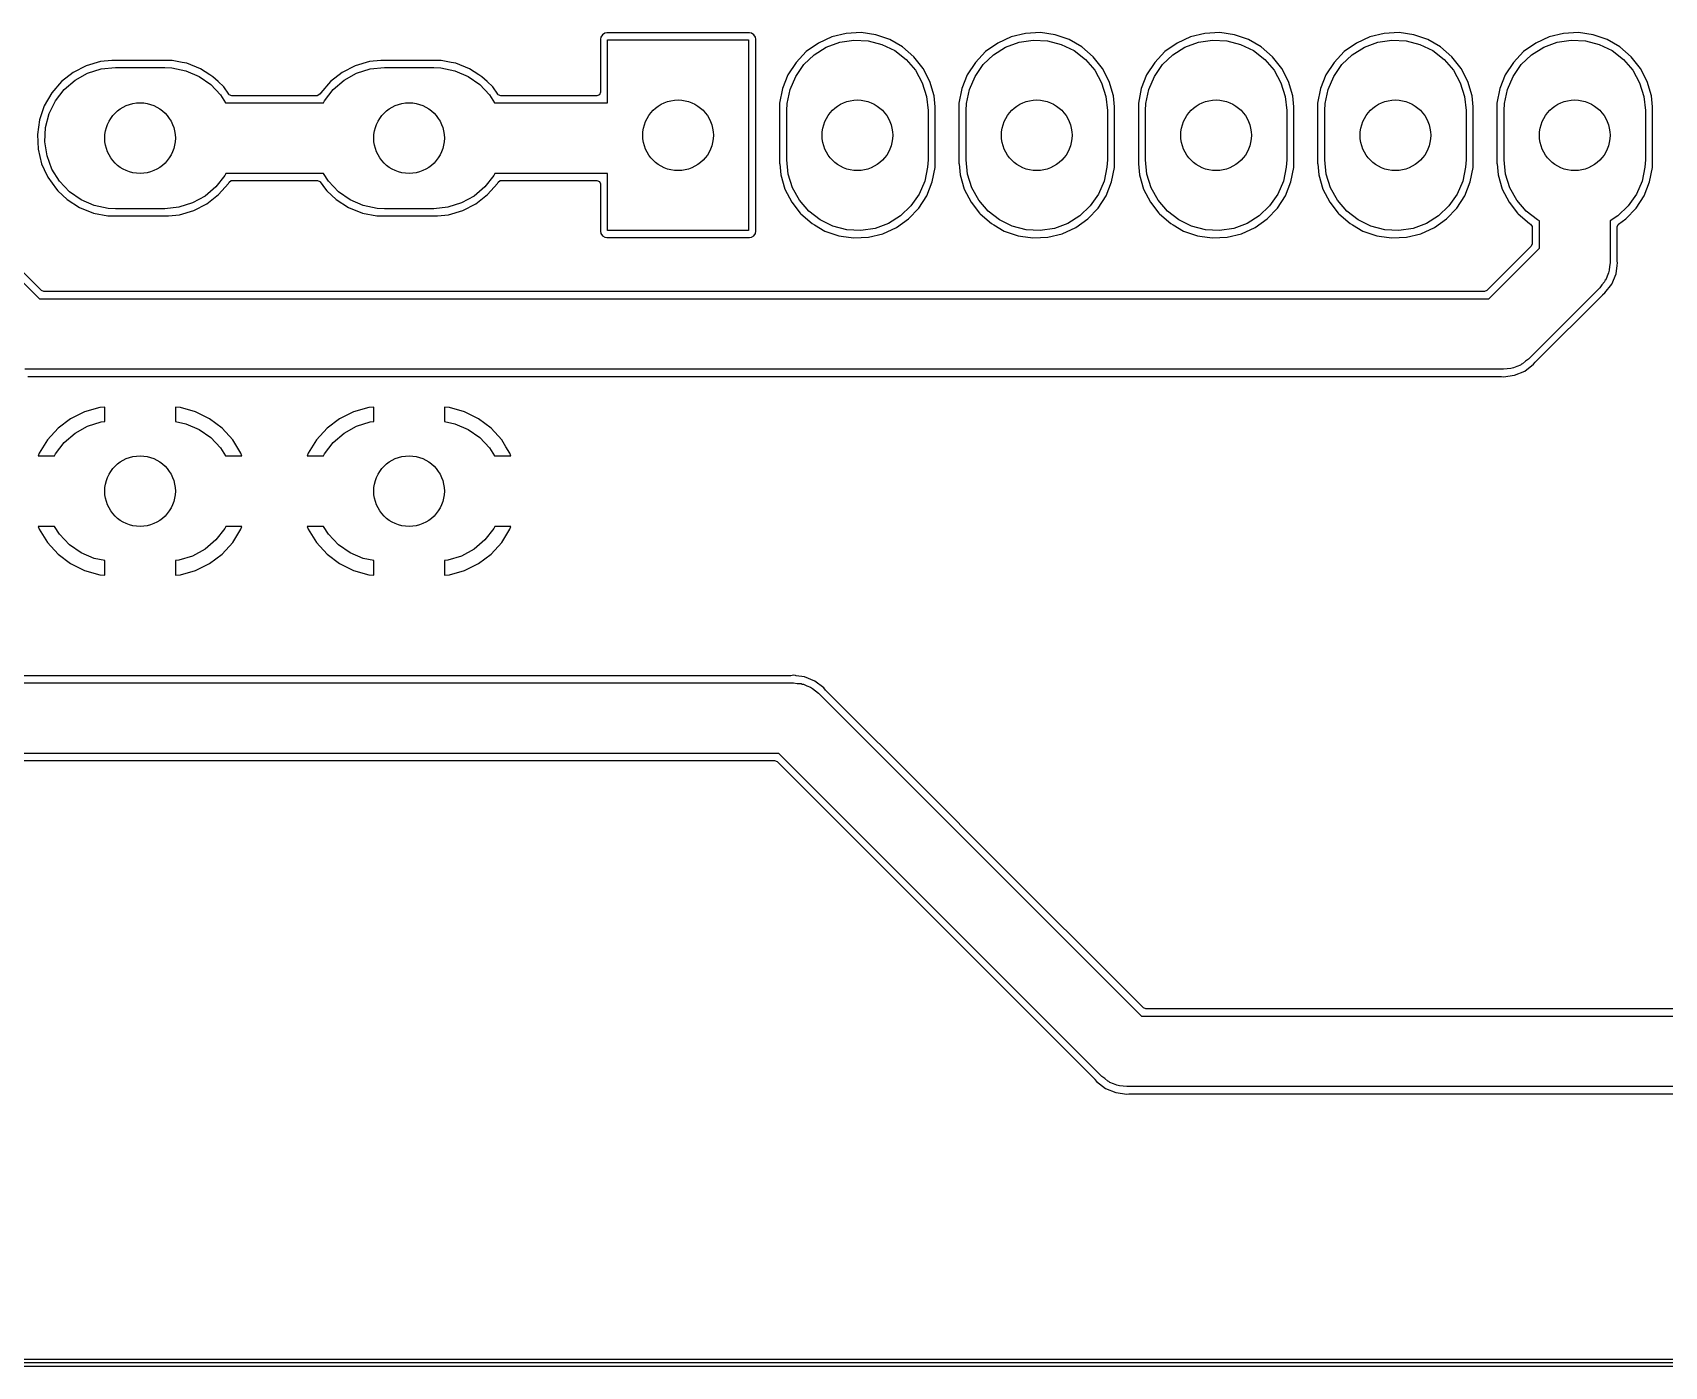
# Model space of a CAD drawing. Extents: x 103 to 225, y -154 to -79.
# Drawn here: x 154.03 to 177.14, y -145.6 to -126.71 of the extents above; entities that cross this region are included whole.
import ezdxf

# ---------------------------------------------------------------- set-up
doc = ezdxf.new("R2010")
doc.units = 0
doc.layers.add('BLACK', color=7, linetype='CONTINUOUS')

msp = doc.modelspace()

# ---------------------------------------------------------------- linework, layer by layer
at = {"layer": 'BLACK', "linetype": 'CONTINUOUS'}
for p, q in [((162.08, -126.774), (162.075, -126.803)), ((162.075, -126.803), (162.075, -127.553)), ((162.103, -126.741), (162.08, -126.774)), ((162.08, -126.774), (162.08, -126.774)), ((162.136, -126.718), (162.103, -126.741)), ((162.165, -126.713), (162.136, -126.718)), ((162.136, -126.718), (162.136, -126.718)), ((162.136, -126.718), (162.136, -126.718)), ((162.136, -126.718), (162.136, -126.718)), ((164.185, -126.712), (162.165, -126.712)), ((162.165, -126.712), (162.165, -126.712)), ((162.165, -126.712), (162.165, -126.713)), ((162.175, -127.703), (162.175, -126.813)), ((162.175, -126.813), (164.175, -126.813)), ((164.175, -126.813), (164.175, -129.513)), ((164.214, -126.718), (164.185, -126.712)), ((164.247, -126.741), (164.214, -126.718)), ((164.27, -126.774), (164.247, -126.741)), ((164.275, -126.803), (164.27, -126.774)), ((164.27, -126.774), (164.27, -126.774)), ((164.27, -126.774), (164.27, -126.774)), ((164.275, -128.565), (164.275, -126.803)), ((165.162, -126.856), (164.991, -126.978)), ((165.353, -126.768), (165.162, -126.856)), ((165.162, -126.856), (165.162, -126.856)), ((165.162, -126.856), (165.162, -126.856)), ((165.162, -126.856), (165.162, -126.856)), ((165.162, -126.856), (165.162, -126.856)), ((165.275, -126.915), (165.464, -126.845)), ((165.558, -126.719), (165.353, -126.768)), ((165.464, -126.845), (165.664, -126.814)), ((165.768, -126.709), (165.558, -126.719)), ((165.558, -126.719), (165.558, -126.719)), ((165.664, -126.814), (165.866, -126.825)), ((165.976, -126.739), (165.768, -126.709)), ((165.866, -126.825), (166.062, -126.875)), ((166.174, -126.807), (165.976, -126.739)), ((165.976, -126.739), (165.976, -126.739)), ((166.062, -126.875), (166.244, -126.964)), ((166.356, -126.912), (166.174, -126.807)), ((167.702, -126.856), (167.531, -126.978)), ((167.893, -126.768), (167.702, -126.856)), ((167.702, -126.856), (167.702, -126.856)), ((167.702, -126.856), (167.702, -126.856)), ((167.702, -126.856), (167.702, -126.856)), ((167.702, -126.856), (167.702, -126.856)), ((167.815, -126.915), (168.004, -126.845)), ((168.098, -126.719), (167.893, -126.768)), ((168.004, -126.845), (168.204, -126.814)), ((168.308, -126.709), (168.098, -126.719)), ((168.098, -126.719), (168.098, -126.719)), ((168.204, -126.814), (168.406, -126.825)), ((168.516, -126.739), (168.308, -126.709)), ((168.406, -126.825), (168.602, -126.875)), ((168.714, -126.807), (168.516, -126.739)), ((168.516, -126.739), (168.516, -126.739)), ((168.602, -126.875), (168.784, -126.964)), ((168.896, -126.912), (168.714, -126.807)), ((170.242, -126.856), (170.071, -126.978)), ((170.433, -126.768), (170.242, -126.856)), ((170.242, -126.856), (170.242, -126.856)), ((170.242, -126.856), (170.242, -126.856)), ((170.242, -126.856), (170.242, -126.856)), ((170.242, -126.856), (170.242, -126.856)), ((170.355, -126.915), (170.544, -126.845)), ((170.638, -126.719), (170.433, -126.768)), ((170.544, -126.845), (170.744, -126.814)), ((170.848, -126.709), (170.638, -126.719)), ((170.638, -126.719), (170.638, -126.719)), ((170.744, -126.814), (170.946, -126.825)), ((171.056, -126.739), (170.848, -126.709)), ((170.946, -126.825), (171.142, -126.875)), ((171.254, -126.807), (171.056, -126.739)), ((171.056, -126.739), (171.056, -126.739)), ((171.142, -126.875), (171.324, -126.964)), ((171.436, -126.912), (171.254, -126.807)), ((172.782, -126.856), (172.611, -126.978)), ((172.973, -126.768), (172.782, -126.856)), ((172.782, -126.856), (172.782, -126.856)), ((172.782, -126.856), (172.782, -126.856)), ((172.782, -126.856), (172.782, -126.856)), ((172.782, -126.856), (172.782, -126.856)), ((172.895, -126.915), (173.084, -126.845)), ((173.178, -126.719), (172.973, -126.768)), ((173.084, -126.845), (173.284, -126.814)), ((173.388, -126.709), (173.178, -126.719)), ((173.178, -126.719), (173.178, -126.719)), ((173.284, -126.814), (173.486, -126.825)), ((173.596, -126.739), (173.388, -126.709)), ((173.486, -126.825), (173.682, -126.875)), ((173.794, -126.807), (173.596, -126.739)), ((173.596, -126.739), (173.596, -126.739)), ((173.682, -126.875), (173.864, -126.964)), ((173.976, -126.912), (173.794, -126.807)), ((175.322, -126.856), (175.151, -126.978)), ((175.513, -126.768), (175.322, -126.856)), ((175.322, -126.856), (175.322, -126.856)), ((175.322, -126.856), (175.322, -126.856)), ((175.322, -126.856), (175.322, -126.856)), ((175.322, -126.856), (175.322, -126.856)), ((175.435, -126.915), (175.624, -126.845)), ((175.718, -126.719), (175.513, -126.768)), ((175.624, -126.845), (175.824, -126.814)), ((175.928, -126.709), (175.718, -126.719)), ((175.718, -126.719), (175.718, -126.719)), ((175.824, -126.814), (176.026, -126.825)), ((176.136, -126.739), (175.928, -126.709)), ((176.026, -126.825), (176.222, -126.875)), ((176.334, -126.807), (176.136, -126.739)), ((176.136, -126.739), (176.136, -126.739)), ((176.222, -126.875), (176.404, -126.964)), ((176.516, -126.912), (176.334, -126.807)), ((155.153, -127.103), (154.996, -127.117)), ((156.01, -127.102), (155.153, -127.102)), ((155.153, -127.102), (155.153, -127.102)), ((155.153, -127.102), (155.153, -127.103)), ((156.151, -127.13), (156.01, -127.102)), ((158.963, -127.103), (158.806, -127.117)), ((159.82, -127.102), (158.963, -127.102)), ((158.963, -127.102), (158.963, -127.102)), ((158.963, -127.102), (158.963, -127.103)), ((159.961, -127.13), (159.82, -127.102)), ((164.991, -126.978), (164.846, -127.13)), ((164.956, -127.162), (165.103, -127.022)), ((164.991, -126.978), (164.991, -126.978)), ((165.103, -127.022), (165.275, -126.915)), ((166.244, -126.964), (166.404, -127.088)), ((166.515, -127.05), (166.356, -126.912)), ((166.356, -126.912), (166.356, -126.912)), ((166.356, -126.912), (166.356, -126.912)), ((166.404, -127.088), (166.536, -127.242)), ((166.645, -127.215), (166.515, -127.05)), ((167.531, -126.978), (167.386, -127.13)), ((167.496, -127.162), (167.643, -127.022)), ((167.531, -126.978), (167.531, -126.978)), ((167.643, -127.022), (167.815, -126.915)), ((168.784, -126.964), (168.944, -127.088)), ((169.055, -127.05), (168.896, -126.912)), ((168.896, -126.912), (168.896, -126.912)), ((168.896, -126.912), (168.896, -126.912)), ((168.944, -127.088), (169.076, -127.242)), ((169.185, -127.215), (169.055, -127.05)), ((170.071, -126.978), (169.926, -127.13)), ((170.036, -127.162), (170.183, -127.022)), ((170.071, -126.978), (170.071, -126.978)), ((170.183, -127.022), (170.355, -126.915)), ((171.324, -126.964), (171.484, -127.088)), ((171.595, -127.05), (171.436, -126.912)), ((171.436, -126.912), (171.436, -126.912)), ((171.436, -126.912), (171.436, -126.912)), ((171.484, -127.088), (171.616, -127.242)), ((171.725, -127.215), (171.595, -127.05)), ((172.611, -126.978), (172.466, -127.13)), ((172.576, -127.162), (172.723, -127.022)), ((172.611, -126.978), (172.611, -126.978)), ((172.723, -127.022), (172.895, -126.915)), ((173.864, -126.964), (174.024, -127.088)), ((174.135, -127.05), (173.976, -126.912)), ((173.976, -126.912), (173.976, -126.912)), ((173.976, -126.912), (173.976, -126.912)), ((174.024, -127.088), (174.156, -127.242)), ((174.265, -127.215), (174.135, -127.05)), ((175.151, -126.978), (175.006, -127.13)), ((175.116, -127.162), (175.263, -127.022)), ((175.151, -126.978), (175.151, -126.978)), ((175.263, -127.022), (175.435, -126.915)), ((176.404, -126.964), (176.564, -127.088)), ((176.675, -127.05), (176.516, -126.912)), ((176.516, -126.912), (176.516, -126.912)), ((176.516, -126.912), (176.516, -126.912)), ((176.564, -127.088), (176.696, -127.242)), ((176.805, -127.215), (176.675, -127.05)), ((154.607, -127.273), (154.442, -127.403)), ((154.794, -127.177), (154.607, -127.273)), ((154.634, -127.382), (154.811, -127.284)), ((154.996, -127.117), (154.794, -127.177)), ((154.811, -127.284), (155.004, -127.223)), ((155.004, -127.223), (155.205, -127.203)), ((155.205, -127.203), (155.905, -127.203)), ((155.905, -127.203), (156.006, -127.208)), ((156.006, -127.208), (156.204, -127.249)), ((156.216, -127.142), (156.151, -127.13)), ((156.204, -127.249), (156.39, -127.329)), ((156.412, -127.22), (156.216, -127.142)), ((156.216, -127.142), (156.216, -127.142)), ((156.39, -127.329), (156.556, -127.444)), ((156.545, -127.306), (156.412, -127.22)), ((156.412, -127.22), (156.412, -127.22)), ((156.412, -127.22), (156.412, -127.22)), ((156.588, -127.334), (156.545, -127.306)), ((156.66, -127.402), (156.588, -127.334)), ((158.417, -127.273), (158.252, -127.403)), ((158.604, -127.177), (158.417, -127.273)), ((158.444, -127.382), (158.621, -127.284)), ((158.806, -127.117), (158.604, -127.177)), ((158.621, -127.284), (158.814, -127.223)), ((158.814, -127.223), (159.015, -127.203)), ((159.015, -127.203), (159.715, -127.203)), ((159.715, -127.203), (159.816, -127.208)), ((159.816, -127.208), (160.014, -127.249)), ((160.026, -127.142), (159.961, -127.13)), ((160.014, -127.249), (160.2, -127.329)), ((160.222, -127.22), (160.026, -127.142)), ((160.026, -127.142), (160.026, -127.142)), ((160.2, -127.329), (160.366, -127.444)), ((160.355, -127.306), (160.222, -127.22)), ((160.222, -127.22), (160.222, -127.22)), ((160.222, -127.22), (160.222, -127.22)), ((160.398, -127.334), (160.355, -127.306)), ((160.47, -127.402), (160.398, -127.334)), ((164.732, -127.306), (164.654, -127.502)), ((164.846, -127.13), (164.732, -127.306)), ((164.732, -127.306), (164.732, -127.306)), ((164.761, -127.514), (164.841, -127.328)), ((164.841, -127.328), (164.956, -127.162)), ((166.536, -127.242), (166.634, -127.419)), ((166.741, -127.402), (166.645, -127.215)), ((167.272, -127.306), (167.194, -127.502)), ((167.386, -127.13), (167.272, -127.306)), ((167.272, -127.306), (167.272, -127.306)), ((167.301, -127.514), (167.381, -127.328)), ((167.381, -127.328), (167.496, -127.162)), ((169.076, -127.242), (169.174, -127.419)), ((169.281, -127.402), (169.185, -127.215)), ((169.812, -127.306), (169.734, -127.502)), ((169.926, -127.13), (169.812, -127.306)), ((169.812, -127.306), (169.812, -127.306)), ((169.841, -127.514), (169.921, -127.328)), ((169.921, -127.328), (170.036, -127.162)), ((171.616, -127.242), (171.714, -127.419)), ((171.821, -127.402), (171.725, -127.215)), ((172.352, -127.306), (172.274, -127.502)), ((172.466, -127.13), (172.352, -127.306)), ((172.352, -127.306), (172.352, -127.306)), ((172.381, -127.514), (172.461, -127.328)), ((172.461, -127.328), (172.576, -127.162)), ((174.156, -127.242), (174.254, -127.419)), ((174.361, -127.402), (174.265, -127.215)), ((174.892, -127.306), (174.814, -127.502)), ((175.006, -127.13), (174.892, -127.306)), ((174.892, -127.306), (174.892, -127.306)), ((174.921, -127.514), (175.001, -127.328)), ((175.001, -127.328), (175.116, -127.162)), ((176.696, -127.242), (176.794, -127.419)), ((176.901, -127.402), (176.805, -127.215)), ((154.304, -127.562), (154.199, -127.744)), ((154.442, -127.403), (154.304, -127.562)), ((154.356, -127.674), (154.48, -127.514)), ((154.48, -127.514), (154.634, -127.382)), ((156.556, -127.444), (156.696, -127.591)), ((156.74, -127.479), (156.66, -127.402)), ((156.814, -127.582), (156.74, -127.479)), ((158.114, -127.562), (158.105, -127.578)), ((158.252, -127.403), (158.114, -127.562)), ((158.166, -127.674), (158.29, -127.514)), ((158.29, -127.514), (158.444, -127.382)), ((160.366, -127.444), (160.506, -127.591)), ((160.55, -127.479), (160.47, -127.402)), ((160.624, -127.582), (160.55, -127.479)), ((162.075, -127.553), (162.06, -127.588)), ((164.654, -127.502), (164.614, -127.708)), ((164.654, -127.502), (164.654, -127.502)), ((164.654, -127.502), (164.654, -127.502)), ((164.72, -127.712), (164.761, -127.514)), ((166.634, -127.419), (166.695, -127.612)), ((166.801, -127.604), (166.741, -127.402)), ((167.194, -127.502), (167.154, -127.708)), ((167.194, -127.502), (167.194, -127.502)), ((167.194, -127.502), (167.194, -127.502)), ((167.26, -127.712), (167.301, -127.514)), ((169.174, -127.419), (169.235, -127.612)), ((169.341, -127.604), (169.281, -127.402)), ((169.734, -127.502), (169.695, -127.708)), ((169.734, -127.502), (169.734, -127.502)), ((169.734, -127.502), (169.734, -127.502)), ((169.8, -127.712), (169.841, -127.514)), ((171.714, -127.419), (171.775, -127.612)), ((171.881, -127.604), (171.821, -127.402)), ((172.274, -127.502), (172.234, -127.708)), ((172.274, -127.502), (172.274, -127.502)), ((172.274, -127.502), (172.274, -127.502)), ((172.34, -127.712), (172.381, -127.514)), ((174.254, -127.419), (174.315, -127.612)), ((174.421, -127.604), (174.361, -127.402)), ((174.814, -127.502), (174.774, -127.708)), ((174.814, -127.502), (174.814, -127.502)), ((174.814, -127.502), (174.814, -127.502)), ((174.88, -127.712), (174.921, -127.514)), ((176.794, -127.419), (176.855, -127.612)), ((176.961, -127.604), (176.901, -127.402)), ((154.199, -127.744), (154.131, -127.942)), ((154.267, -127.856), (154.356, -127.674)), ((156.696, -127.591), (156.766, -127.703)), ((156.766, -127.703), (158.152, -127.703)), ((156.819, -127.588), (156.814, -127.582)), ((156.854, -127.602), (156.819, -127.588)), ((158.063, -127.602), (156.854, -127.602)), ((158.075, -127.601), (158.063, -127.602)), ((158.105, -127.578), (158.075, -127.601)), ((158.152, -127.703), (158.166, -127.674)), ((160.506, -127.591), (160.576, -127.703)), ((160.576, -127.703), (162.175, -127.703)), ((160.629, -127.588), (160.624, -127.582)), ((160.664, -127.602), (160.629, -127.588)), ((162.025, -127.602), (160.664, -127.602)), ((162.06, -127.588), (162.025, -127.602)), ((164.614, -127.708), (164.614, -127.708)), ((164.614, -127.708), (164.614, -127.708)), ((164.614, -127.708), (164.614, -128.565)), ((164.715, -127.813), (164.72, -127.712)), ((166.695, -127.612), (166.715, -127.813)), ((166.815, -127.761), (166.801, -127.604)), ((166.815, -128.565), (166.815, -127.761)), ((167.154, -127.708), (167.154, -127.708)), ((167.154, -127.708), (167.154, -128.565)), ((167.255, -127.813), (167.26, -127.712)), ((169.235, -127.612), (169.255, -127.813)), ((169.356, -127.761), (169.341, -127.604)), ((169.356, -128.565), (169.356, -127.761)), ((169.695, -127.708), (169.695, -127.708)), ((169.695, -127.708), (169.695, -127.708)), ((169.695, -127.708), (169.695, -128.565)), ((169.795, -127.813), (169.8, -127.712)), ((171.775, -127.612), (171.795, -127.813)), ((171.895, -127.761), (171.881, -127.604)), ((171.895, -128.565), (171.895, -127.761)), ((172.234, -127.708), (172.234, -127.708)), ((172.234, -127.708), (172.234, -127.708)), ((172.234, -127.708), (172.234, -128.565)), ((172.335, -127.813), (172.34, -127.712)), ((174.315, -127.612), (174.335, -127.813)), ((174.435, -127.761), (174.421, -127.604)), ((174.435, -128.618), (174.435, -127.761)), ((174.774, -127.708), (174.774, -127.708)), ((174.774, -127.708), (174.774, -127.708)), ((174.774, -127.708), (174.774, -128.565)), ((174.875, -127.813), (174.88, -127.712)), ((176.855, -127.612), (176.875, -127.813)), ((176.975, -127.761), (176.961, -127.604)), ((176.975, -128.565), (176.975, -127.761)), ((151.61, -127.956), (154.132, -130.478)), ((154.131, -127.942), (154.101, -128.15)), ((154.131, -127.942), (154.131, -127.942)), ((154.217, -128.052), (154.267, -127.856)), ((164.715, -128.513), (164.715, -127.813)), ((166.715, -127.813), (166.715, -128.513)), ((167.255, -128.513), (167.255, -127.813)), ((169.255, -127.813), (169.255, -128.513)), ((169.795, -128.513), (169.795, -127.813)), ((171.795, -127.813), (171.795, -128.513)), ((172.335, -128.513), (172.335, -127.813)), ((174.335, -127.813), (174.335, -128.513)), ((174.875, -128.513), (174.875, -127.813)), ((176.875, -127.813), (176.875, -128.513)), ((154.159, -130.363), (151.947, -128.15)), ((154.101, -128.15), (154.101, -128.15)), ((154.101, -128.15), (154.111, -128.36)), ((154.206, -128.254), (154.217, -128.052)), ((154.237, -128.454), (154.206, -128.254)), ((154.111, -128.36), (154.111, -128.36)), ((154.111, -128.36), (154.16, -128.565)), ((154.307, -128.643), (154.237, -128.454)), ((154.16, -128.565), (154.198, -128.648)), ((154.198, -128.648), (154.248, -128.756)), ((154.414, -128.815), (154.307, -128.643)), ((156.768, -128.703), (156.754, -128.732)), ((158.154, -128.703), (156.768, -128.703)), ((158.224, -128.815), (158.154, -128.703)), ((160.578, -128.703), (160.564, -128.732)), ((162.175, -128.703), (160.578, -128.703)), ((162.175, -129.513), (162.175, -128.703)), ((164.275, -129.523), (164.275, -128.565)), ((164.614, -128.565), (164.615, -128.565)), ((164.615, -128.565), (164.629, -128.722)), ((164.629, -128.722), (164.689, -128.924)), ((164.735, -128.714), (164.715, -128.513)), ((164.796, -128.907), (164.735, -128.714)), ((166.71, -128.614), (166.669, -128.812)), ((166.715, -128.513), (166.71, -128.614)), ((166.776, -128.824), (166.815, -128.618)), ((166.815, -128.618), (166.815, -128.565)), ((167.154, -128.565), (167.155, -128.565)), ((167.155, -128.565), (167.169, -128.722)), ((167.169, -128.722), (167.229, -128.924)), ((167.275, -128.714), (167.255, -128.513)), ((167.336, -128.907), (167.275, -128.714)), ((169.25, -128.614), (169.209, -128.812)), ((169.255, -128.513), (169.25, -128.614)), ((169.316, -128.824), (169.356, -128.618)), ((169.356, -128.618), (169.356, -128.565)), ((169.695, -128.565), (169.709, -128.722)), ((169.695, -128.565), (169.695, -128.565)), ((169.709, -128.722), (169.769, -128.924)), ((169.815, -128.714), (169.795, -128.513)), ((169.876, -128.907), (169.815, -128.714)), ((171.79, -128.614), (171.749, -128.812)), ((171.795, -128.513), (171.79, -128.614)), ((171.856, -128.824), (171.895, -128.618)), ((171.895, -128.618), (171.895, -128.565)), ((172.234, -128.565), (172.235, -128.565)), ((172.235, -128.565), (172.249, -128.722)), ((172.249, -128.722), (172.309, -128.924)), ((172.355, -128.714), (172.335, -128.513)), ((172.416, -128.907), (172.355, -128.714)), ((174.33, -128.614), (174.289, -128.812)), ((174.335, -128.513), (174.33, -128.614)), ((174.396, -128.824), (174.435, -128.618)), ((174.774, -128.565), (174.775, -128.565)), ((174.775, -128.565), (174.789, -128.722)), ((174.789, -128.722), (174.849, -128.924)), ((174.895, -128.714), (174.875, -128.513)), ((174.956, -128.907), (174.895, -128.714)), ((176.87, -128.614), (176.829, -128.812)), ((176.875, -128.513), (176.87, -128.614)), ((176.936, -128.824), (176.975, -128.618)), ((176.975, -128.618), (176.975, -128.565)), ((154.248, -128.756), (154.37, -128.927)), ((154.37, -128.927), (154.392, -128.948)), ((154.392, -128.948), (154.522, -129.072)), ((154.554, -128.962), (154.414, -128.815)), ((156.63, -128.892), (156.476, -129.024)), ((156.754, -128.732), (156.63, -128.892)), ((156.668, -129.003), (156.806, -128.844)), ((156.806, -128.844), (156.815, -128.828)), ((156.815, -128.828), (156.845, -128.805)), ((156.845, -128.805), (156.857, -128.803)), ((156.857, -128.803), (158.066, -128.803)), ((158.066, -128.803), (158.101, -128.818)), ((158.101, -128.818), (158.106, -128.824)), ((158.106, -128.824), (158.18, -128.927)), ((158.18, -128.927), (158.202, -128.948)), ((158.202, -128.948), (158.332, -129.072)), ((158.364, -128.962), (158.224, -128.815)), ((160.44, -128.892), (160.286, -129.024)), ((160.564, -128.732), (160.44, -128.892)), ((160.478, -129.003), (160.616, -128.844)), ((160.616, -128.844), (160.625, -128.828)), ((160.625, -128.828), (160.655, -128.805)), ((160.655, -128.805), (160.667, -128.803)), ((160.667, -128.803), (162.026, -128.803)), ((162.026, -128.803), (162.06, -128.818)), ((162.06, -128.818), (162.075, -128.852)), ((162.075, -128.852), (162.075, -129.523)), ((164.689, -128.924), (164.785, -129.111)), ((164.894, -129.084), (164.796, -128.907)), ((166.669, -128.812), (166.589, -128.998)), ((166.698, -129.02), (166.776, -128.824)), ((167.229, -128.924), (167.325, -129.111)), ((167.434, -129.084), (167.336, -128.907)), ((169.209, -128.812), (169.129, -128.998)), ((169.238, -129.02), (169.316, -128.824)), ((169.769, -128.924), (169.865, -129.111)), ((169.974, -129.084), (169.876, -128.907)), ((171.749, -128.812), (171.669, -128.998)), ((171.778, -129.02), (171.856, -128.824)), ((172.309, -128.924), (172.405, -129.111)), ((172.514, -129.084), (172.416, -128.907)), ((174.289, -128.812), (174.209, -128.998)), ((174.318, -129.02), (174.396, -128.824)), ((174.849, -128.924), (174.945, -129.111)), ((175.054, -129.084), (174.956, -128.907)), ((176.829, -128.812), (176.749, -128.998)), ((176.858, -129.02), (176.936, -128.824)), ((154.522, -129.072), (154.522, -129.072)), ((154.522, -129.072), (154.522, -129.072)), ((154.522, -129.072), (154.698, -129.186)), ((154.72, -129.077), (154.554, -128.962)), ((154.698, -129.186), (154.894, -129.264)), ((154.906, -129.157), (154.72, -129.077)), ((155.104, -129.198), (154.906, -129.157)), ((156.106, -129.183), (155.905, -129.203)), ((156.299, -129.122), (156.106, -129.183)), ((156.476, -129.024), (156.299, -129.122)), ((156.316, -129.229), (156.503, -129.133)), ((156.503, -129.133), (156.668, -129.003)), ((158.332, -129.072), (158.332, -129.072)), ((158.332, -129.072), (158.332, -129.072)), ((158.332, -129.072), (158.508, -129.186)), ((158.53, -129.077), (158.364, -128.962)), ((158.508, -129.186), (158.704, -129.264)), ((158.716, -129.157), (158.53, -129.077)), ((158.914, -129.198), (158.716, -129.157)), ((159.916, -129.183), (159.715, -129.203)), ((160.109, -129.122), (159.916, -129.183)), ((160.286, -129.024), (160.109, -129.122)), ((160.126, -129.229), (160.313, -129.133)), ((160.313, -129.133), (160.478, -129.003)), ((164.785, -129.111), (164.905, -129.264)), ((165.026, -129.238), (164.894, -129.084)), ((166.474, -129.164), (166.327, -129.304)), ((166.589, -128.998), (166.474, -129.164)), ((166.584, -129.196), (166.698, -129.02)), ((167.325, -129.111), (167.445, -129.264)), ((167.566, -129.238), (167.434, -129.084)), ((169.014, -129.164), (168.867, -129.304)), ((169.129, -128.998), (169.014, -129.164)), ((169.124, -129.196), (169.238, -129.02)), ((169.865, -129.111), (169.985, -129.264)), ((170.106, -129.238), (169.974, -129.084)), ((171.554, -129.164), (171.407, -129.304)), ((171.669, -128.998), (171.554, -129.164)), ((171.664, -129.196), (171.778, -129.02)), ((172.405, -129.111), (172.525, -129.264)), ((172.646, -129.238), (172.514, -129.084)), ((174.094, -129.164), (173.947, -129.304)), ((174.209, -128.998), (174.094, -129.164)), ((174.204, -129.196), (174.318, -129.02)), ((174.945, -129.111), (175.065, -129.264)), ((175.186, -129.238), (175.054, -129.084)), ((176.634, -129.164), (176.487, -129.304)), ((176.749, -128.998), (176.634, -129.164)), ((176.744, -129.196), (176.858, -129.02)), ((154.894, -129.264), (155.1, -129.303)), ((155.1, -129.303), (155.1, -129.303)), ((155.1, -129.303), (155.957, -129.303)), ((155.205, -129.203), (155.104, -129.198)), ((155.905, -129.203), (155.205, -129.203)), ((155.957, -129.303), (156.114, -129.289)), ((155.957, -129.303), (155.957, -129.303)), ((156.114, -129.289), (156.316, -129.229)), ((158.704, -129.264), (158.91, -129.303)), ((158.91, -129.303), (158.91, -129.303)), ((158.91, -129.303), (159.767, -129.303)), ((159.015, -129.203), (158.914, -129.198)), ((159.715, -129.203), (159.015, -129.203)), ((159.767, -129.303), (159.924, -129.289)), ((159.767, -129.303), (159.767, -129.303)), ((159.924, -129.289), (160.126, -129.229)), ((164.905, -129.264), (164.915, -129.276)), ((164.915, -129.276), (165.074, -129.414)), ((165.186, -129.362), (165.026, -129.238)), ((165.074, -129.414), (165.074, -129.414)), ((165.074, -129.414), (165.074, -129.414)), ((165.074, -129.414), (165.106, -129.432)), ((165.368, -129.451), (165.186, -129.362)), ((166.155, -129.411), (165.966, -129.481)), ((166.327, -129.304), (166.155, -129.411)), ((166.268, -129.47), (166.439, -129.348)), ((166.439, -129.348), (166.584, -129.196)), ((167.445, -129.264), (167.455, -129.276)), ((167.455, -129.276), (167.614, -129.414)), ((167.726, -129.362), (167.566, -129.238)), ((167.614, -129.414), (167.614, -129.414)), ((167.614, -129.414), (167.614, -129.414)), ((167.614, -129.414), (167.646, -129.432)), ((167.908, -129.451), (167.726, -129.362)), ((168.695, -129.411), (168.506, -129.481)), ((168.867, -129.304), (168.695, -129.411)), ((168.808, -129.47), (168.979, -129.348)), ((168.979, -129.348), (169.124, -129.196)), ((169.985, -129.264), (169.995, -129.276)), ((169.995, -129.276), (170.154, -129.414)), ((170.266, -129.362), (170.106, -129.238)), ((170.154, -129.414), (170.154, -129.414)), ((170.154, -129.414), (170.154, -129.414)), ((170.154, -129.414), (170.186, -129.432)), ((170.448, -129.451), (170.266, -129.362)), ((171.235, -129.411), (171.046, -129.481)), ((171.407, -129.304), (171.235, -129.411)), ((171.348, -129.47), (171.519, -129.348)), ((171.519, -129.348), (171.664, -129.196)), ((172.525, -129.264), (172.535, -129.276)), ((172.535, -129.276), (172.694, -129.414)), ((172.806, -129.362), (172.646, -129.238)), ((172.694, -129.414), (172.694, -129.414)), ((172.694, -129.414), (172.694, -129.414)), ((172.694, -129.414), (172.726, -129.432)), ((172.988, -129.451), (172.806, -129.362)), ((173.775, -129.411), (173.586, -129.481)), ((173.947, -129.304), (173.775, -129.411)), ((173.888, -129.47), (174.059, -129.348)), ((174.059, -129.348), (174.204, -129.196)), ((175.065, -129.264), (175.075, -129.276)), ((175.075, -129.276), (175.234, -129.414)), ((175.346, -129.362), (175.186, -129.238)), ((175.234, -129.414), (175.248, -129.422)), ((175.375, -129.376), (175.346, -129.362)), ((175.375, -129.761), (175.375, -129.376)), ((176.487, -129.304), (176.375, -129.374)), ((176.375, -129.374), (176.375, -129.968)), ((176.496, -129.422), (176.599, -129.348)), ((176.599, -129.348), (176.744, -129.196)), ((162.075, -129.523), (162.08, -129.552)), ((162.08, -129.552), (162.08, -129.552)), ((162.08, -129.552), (162.08, -129.552)), ((162.08, -129.552), (162.08, -129.552)), ((162.08, -129.552), (162.103, -129.585)), ((162.103, -129.585), (162.103, -129.585)), ((162.103, -129.585), (162.136, -129.608)), ((162.136, -129.608), (162.165, -129.613)), ((162.165, -129.613), (164.185, -129.613)), ((164.175, -129.513), (162.175, -129.513)), ((164.185, -129.613), (164.214, -129.608)), ((164.214, -129.608), (164.247, -129.585)), ((164.247, -129.585), (164.27, -129.552)), ((164.27, -129.552), (164.275, -129.523)), ((165.106, -129.432), (165.256, -129.519)), ((165.256, -129.519), (165.454, -129.587)), ((165.564, -129.501), (165.368, -129.451)), ((165.454, -129.587), (165.454, -129.587)), ((165.454, -129.587), (165.454, -129.587)), ((165.454, -129.587), (165.485, -129.592)), ((165.485, -129.592), (165.662, -129.617)), ((165.766, -129.512), (165.564, -129.501)), ((165.662, -129.617), (165.767, -129.612)), ((165.662, -129.617), (165.662, -129.617)), ((165.662, -129.617), (165.662, -129.617)), ((165.966, -129.481), (165.766, -129.512)), ((165.767, -129.612), (165.872, -129.607)), ((165.872, -129.607), (166.077, -129.558)), ((166.077, -129.558), (166.268, -129.47)), ((167.646, -129.432), (167.796, -129.519)), ((167.796, -129.519), (167.994, -129.587)), ((168.104, -129.501), (167.908, -129.451)), ((167.994, -129.587), (167.994, -129.587)), ((167.994, -129.587), (167.994, -129.587)), ((167.994, -129.587), (168.025, -129.592)), ((168.025, -129.592), (168.202, -129.617)), ((168.306, -129.512), (168.104, -129.501)), ((168.202, -129.617), (168.307, -129.612)), ((168.202, -129.617), (168.202, -129.617)), ((168.202, -129.617), (168.202, -129.617)), ((168.506, -129.481), (168.306, -129.512)), ((168.307, -129.612), (168.412, -129.607)), ((168.412, -129.607), (168.617, -129.558)), ((168.617, -129.558), (168.808, -129.47)), ((170.186, -129.432), (170.336, -129.519)), ((170.336, -129.519), (170.534, -129.587)), ((170.644, -129.501), (170.448, -129.451)), ((170.534, -129.587), (170.534, -129.587)), ((170.534, -129.587), (170.534, -129.587)), ((170.534, -129.587), (170.565, -129.592)), ((170.565, -129.592), (170.742, -129.617)), ((170.846, -129.512), (170.644, -129.501)), ((170.742, -129.617), (170.847, -129.612)), ((170.742, -129.617), (170.742, -129.617)), ((170.742, -129.617), (170.742, -129.617)), ((171.046, -129.481), (170.846, -129.512)), ((170.847, -129.612), (170.952, -129.607)), ((170.952, -129.607), (171.157, -129.558)), ((171.157, -129.558), (171.348, -129.47)), ((172.726, -129.432), (172.876, -129.519)), ((172.876, -129.519), (173.074, -129.587)), ((173.184, -129.501), (172.988, -129.451)), ((173.074, -129.587), (173.074, -129.587)), ((173.074, -129.587), (173.074, -129.587)), ((173.074, -129.587), (173.105, -129.592)), ((173.105, -129.592), (173.282, -129.617)), ((173.386, -129.512), (173.184, -129.501)), ((173.282, -129.617), (173.387, -129.612)), ((173.282, -129.617), (173.282, -129.617)), ((173.282, -129.617), (173.282, -129.617)), ((173.586, -129.481), (173.386, -129.512)), ((173.387, -129.612), (173.492, -129.607)), ((173.492, -129.607), (173.697, -129.558)), ((173.697, -129.558), (173.888, -129.47)), ((175.248, -129.422), (175.25, -129.423)), ((175.25, -129.423), (175.273, -129.453)), ((175.273, -129.453), (175.274, -129.465)), ((175.274, -129.465), (175.274, -129.699)), ((176.475, -129.462), (176.49, -129.427)), ((176.475, -129.927), (176.475, -129.462)), ((176.49, -129.427), (176.496, -129.422)), ((175.26, -129.734), (174.631, -130.363)), ((174.658, -130.478), (175.375, -129.761)), ((175.274, -129.699), (175.26, -129.734)), ((176.355, -130.109), (176.333, -130.158)), ((176.357, -130.091), (176.355, -130.109)), ((176.364, -130.074), (176.357, -130.091)), ((176.367, -130.021), (176.364, -130.074)), ((176.375, -129.968), (176.367, -130.021)), ((176.46, -130.125), (176.475, -130.007)), ((176.476, -129.93), (176.475, -129.927)), ((176.475, -130.007), (176.481, -129.968)), ((176.478, -129.945), (176.476, -129.93)), ((176.481, -129.968), (176.478, -129.945)), ((176.229, -130.322), (175.219, -131.332)), ((176.261, -130.279), (176.229, -130.322)), ((176.296, -130.238), (176.261, -130.279)), ((176.303, -130.222), (176.296, -130.238)), ((176.314, -130.208), (176.303, -130.222)), ((176.303, -130.396), (176.4, -130.271)), ((176.333, -130.158), (176.314, -130.208)), ((176.4, -130.271), (176.46, -130.125)), ((154.132, -130.478), (174.658, -130.478)), ((154.194, -130.377), (154.159, -130.363)), ((174.596, -130.377), (154.194, -130.377)), ((174.631, -130.363), (174.596, -130.377)), ((175.319, -131.374), (176.271, -130.422)), ((176.271, -130.422), (176.273, -130.419)), ((176.273, -130.419), (176.303, -130.396)), ((174.865, -131.478), (153.925, -131.478)), ((174.918, -131.47), (174.865, -131.478)), ((174.971, -131.467), (174.918, -131.47)), ((174.988, -131.46), (174.971, -131.467)), ((175.006, -131.458), (174.988, -131.46)), ((175.055, -131.436), (175.006, -131.458)), ((175.105, -131.417), (175.055, -131.436)), ((175.119, -131.406), (175.105, -131.417)), ((175.135, -131.399), (175.119, -131.406)), ((175.176, -131.364), (175.135, -131.399)), ((175.168, -131.503), (175.293, -131.406)), ((175.219, -131.332), (175.176, -131.364)), ((175.293, -131.406), (175.316, -131.376)), ((175.316, -131.376), (175.319, -131.374)), ((153.966, -131.578), (174.824, -131.578)), ((174.824, -131.578), (174.827, -131.579)), ((174.827, -131.579), (174.839, -131.58)), ((174.839, -131.58), (174.865, -131.584)), ((174.865, -131.584), (175.022, -131.563)), ((175.022, -131.563), (175.168, -131.503)), ((154.571, -132.178), (154.393, -132.312)), ((154.77, -132.079), (154.571, -132.178)), ((154.571, -132.178), (154.571, -132.178)), ((154.984, -132.018), (154.77, -132.079)), ((155.055, -132.012), (154.984, -132.018)), ((155.055, -132.218), (155.055, -132.012)), ((155.055, -132.012), (155.055, -132.012)), ((156.126, -132.018), (156.055, -132.012)), ((156.055, -132.012), (156.055, -132.218)), ((156.34, -132.079), (156.126, -132.018)), ((156.126, -132.018), (156.126, -132.018)), ((156.539, -132.178), (156.34, -132.079)), ((156.717, -132.312), (156.539, -132.178)), ((156.539, -132.178), (156.539, -132.178)), ((158.381, -132.178), (158.203, -132.312)), ((158.58, -132.079), (158.381, -132.178)), ((158.381, -132.178), (158.381, -132.178)), ((158.794, -132.018), (158.58, -132.079)), ((158.865, -132.012), (158.794, -132.018)), ((158.865, -132.218), (158.865, -132.012)), ((158.865, -132.012), (158.865, -132.012)), ((159.936, -132.018), (159.865, -132.012)), ((159.865, -132.012), (159.865, -132.218)), ((160.15, -132.079), (159.936, -132.018)), ((159.936, -132.018), (159.936, -132.018)), ((160.349, -132.178), (160.15, -132.079)), ((160.527, -132.312), (160.349, -132.178)), ((160.349, -132.178), (160.349, -132.178)), ((154.393, -132.312), (154.243, -132.477)), ((154.393, -132.312), (154.393, -132.312)), ((154.48, -132.514), (154.634, -132.382)), ((154.634, -132.382), (154.811, -132.284)), ((154.811, -132.284), (155.004, -132.223)), ((155.004, -132.223), (155.055, -132.218)), ((156.055, -132.218), (156.204, -132.249)), ((156.204, -132.249), (156.39, -132.329)), ((156.39, -132.329), (156.556, -132.444)), ((156.867, -132.477), (156.717, -132.312)), ((156.717, -132.312), (156.717, -132.312)), ((158.203, -132.312), (158.053, -132.477)), ((158.203, -132.312), (158.203, -132.312)), ((158.29, -132.514), (158.444, -132.382)), ((158.444, -132.382), (158.621, -132.284)), ((158.621, -132.284), (158.814, -132.223)), ((158.814, -132.223), (158.865, -132.218)), ((159.865, -132.218), (160.014, -132.249)), ((160.014, -132.249), (160.2, -132.329)), ((160.2, -132.329), (160.366, -132.444)), ((160.677, -132.477), (160.527, -132.312)), ((160.527, -132.312), (160.527, -132.312)), ((154.243, -132.477), (154.126, -132.666)), ((154.356, -132.674), (154.48, -132.514)), ((156.556, -132.444), (156.696, -132.591)), ((156.696, -132.591), (156.766, -132.703)), ((156.984, -132.666), (156.867, -132.477)), ((158.053, -132.477), (157.936, -132.666)), ((158.166, -132.674), (158.29, -132.514)), ((160.366, -132.444), (160.506, -132.591)), ((160.506, -132.591), (160.576, -132.703)), ((160.737, -132.574), (160.677, -132.477)), ((160.794, -132.666), (160.737, -132.574)), ((154.126, -132.666), (154.112, -132.703)), ((154.112, -132.703), (154.112, -132.703)), ((154.112, -132.703), (154.342, -132.703)), ((154.342, -132.703), (154.356, -132.674)), ((156.766, -132.703), (156.998, -132.703)), ((156.998, -132.703), (156.984, -132.666)), ((156.998, -132.703), (156.998, -132.703)), ((157.936, -132.666), (157.922, -132.703)), ((157.922, -132.703), (157.922, -132.703)), ((157.922, -132.703), (158.152, -132.703)), ((158.152, -132.703), (158.166, -132.674)), ((160.576, -132.703), (160.808, -132.703)), ((160.808, -132.703), (160.794, -132.666)), ((160.808, -132.703), (160.808, -132.703)), ((154.344, -133.703), (154.112, -133.703)), ((154.112, -133.703), (154.126, -133.74)), ((154.126, -133.74), (154.243, -133.929)), ((154.414, -133.815), (154.344, -133.703)), ((156.754, -133.732), (156.63, -133.892)), ((156.768, -133.703), (156.754, -133.732)), ((156.998, -133.703), (156.768, -133.703)), ((156.867, -133.929), (156.984, -133.74)), ((156.984, -133.74), (156.998, -133.703)), ((158.154, -133.703), (157.922, -133.703)), ((157.922, -133.703), (157.936, -133.74)), ((157.936, -133.74), (158.053, -133.929)), ((158.224, -133.815), (158.154, -133.703)), ((160.564, -133.732), (160.44, -133.892)), ((160.578, -133.703), (160.564, -133.732)), ((160.808, -133.703), (160.578, -133.703)), ((160.677, -133.929), (160.794, -133.74)), ((160.794, -133.74), (160.808, -133.703)), ((154.243, -133.929), (154.393, -134.094)), ((154.554, -133.962), (154.414, -133.815)), ((154.72, -134.077), (154.554, -133.962)), ((156.476, -134.024), (156.299, -134.122)), ((156.63, -133.892), (156.476, -134.024)), ((156.717, -134.094), (156.867, -133.929)), ((158.053, -133.929), (158.203, -134.094)), ((158.364, -133.962), (158.224, -133.815)), ((158.53, -134.077), (158.364, -133.962)), ((160.286, -134.024), (160.109, -134.122)), ((160.44, -133.892), (160.286, -134.024)), ((160.527, -134.094), (160.677, -133.929)), ((154.393, -134.094), (154.393, -134.094)), ((154.393, -134.094), (154.571, -134.228)), ((154.571, -134.228), (154.571, -134.228)), ((154.571, -134.228), (154.77, -134.327)), ((154.906, -134.157), (154.72, -134.077)), ((155.055, -134.188), (154.906, -134.157)), ((155.055, -134.394), (155.055, -134.188)), ((156.106, -134.183), (156.055, -134.188)), ((156.055, -134.188), (156.055, -134.394)), ((156.299, -134.122), (156.106, -134.183)), ((156.34, -134.327), (156.539, -134.228)), ((156.539, -134.228), (156.717, -134.094)), ((156.539, -134.228), (156.539, -134.228)), ((156.717, -134.094), (156.717, -134.094)), ((158.203, -134.094), (158.203, -134.094)), ((158.203, -134.094), (158.381, -134.228)), ((158.381, -134.228), (158.381, -134.228)), ((158.381, -134.228), (158.58, -134.327)), ((158.716, -134.157), (158.53, -134.077)), ((158.865, -134.188), (158.716, -134.157)), ((158.865, -134.394), (158.865, -134.188)), ((159.916, -134.183), (159.865, -134.188)), ((159.865, -134.188), (159.865, -134.394)), ((160.109, -134.122), (159.916, -134.183)), ((160.15, -134.327), (160.349, -134.228)), ((160.349, -134.228), (160.527, -134.094)), ((160.349, -134.228), (160.349, -134.228)), ((160.527, -134.094), (160.527, -134.094)), ((154.77, -134.327), (154.984, -134.388)), ((154.984, -134.388), (154.984, -134.388)), ((154.984, -134.388), (155.055, -134.394)), ((155.055, -134.394), (155.055, -134.394)), ((156.055, -134.394), (156.126, -134.388)), ((156.126, -134.388), (156.34, -134.327)), ((156.126, -134.388), (156.126, -134.388)), ((158.58, -134.327), (158.794, -134.388)), ((158.794, -134.388), (158.794, -134.388)), ((158.794, -134.388), (158.865, -134.394)), ((158.865, -134.394), (158.865, -134.394)), ((159.865, -134.394), (159.936, -134.388)), ((159.936, -134.388), (160.15, -134.327)), ((159.936, -134.388), (159.936, -134.388)), ((164.77, -135.817), (152.996, -135.817)), ((164.773, -135.817), (164.77, -135.817)), ((164.811, -135.812), (164.773, -135.817)), ((164.838, -135.816), (164.811, -135.812)), ((164.811, -135.812), (164.811, -135.812)), ((164.85, -135.817), (164.838, -135.816)), ((164.968, -135.833), (164.85, -135.817)), ((165.114, -135.893), (164.968, -135.833)), ((152.847, -135.918), (164.811, -135.918)), ((164.811, -135.918), (164.864, -135.926)), ((164.864, -135.926), (164.917, -135.929)), ((164.917, -135.929), (164.934, -135.936)), ((164.934, -135.936), (164.952, -135.938)), ((164.952, -135.938), (165.001, -135.96)), ((165.001, -135.96), (165.051, -135.979)), ((165.051, -135.979), (165.065, -135.99)), ((165.065, -135.99), (165.081, -135.997)), ((165.081, -135.997), (165.122, -136.032)), ((165.239, -135.99), (165.114, -135.893)), ((165.114, -135.893), (165.114, -135.893)), ((165.122, -136.032), (165.165, -136.064)), ((165.165, -136.064), (169.738, -140.638)), ((165.262, -136.02), (165.239, -135.99)), ((165.265, -136.022), (165.262, -136.02)), ((166.772, -137.529), (165.265, -136.022)), ((164.604, -136.918), (152.847, -136.918)), ((152.996, -137.018), (164.542, -137.018)), ((164.542, -137.018), (164.577, -137.033)), ((164.577, -137.033), (169.077, -141.534)), ((169.177, -141.492), (164.604, -136.918)), ((167.548, -138.306), (166.772, -137.529)), ((169.765, -140.523), (167.548, -138.306)), ((169.738, -140.638), (188.728, -140.638)), ((169.8, -140.537), (169.765, -140.523)), ((188.666, -140.537), (169.8, -140.537)), ((169.077, -141.534), (169.08, -141.536)), ((169.08, -141.536), (169.103, -141.566)), ((169.103, -141.566), (169.228, -141.663)), ((169.22, -141.524), (169.177, -141.492)), ((169.261, -141.559), (169.22, -141.524)), ((169.228, -141.663), (169.228, -141.663)), ((169.228, -141.663), (169.228, -141.663)), ((169.228, -141.663), (169.374, -141.723)), ((169.277, -141.566), (169.261, -141.559)), ((169.291, -141.577), (169.277, -141.566)), ((169.341, -141.596), (169.291, -141.577)), ((169.39, -141.618), (169.341, -141.596)), ((169.408, -141.62), (169.39, -141.618)), ((169.425, -141.627), (169.408, -141.62)), ((169.478, -141.63), (169.425, -141.627)), ((169.531, -141.638), (169.478, -141.63)), ((188.935, -141.638), (169.531, -141.638)), ((169.374, -141.723), (169.374, -141.723)), ((169.374, -141.723), (169.531, -141.744)), ((169.531, -141.744), (169.558, -141.74)), ((169.558, -141.74), (169.569, -141.739)), ((169.569, -141.739), (169.572, -141.738)), ((169.572, -141.738), (188.894, -141.738)), ((128.315, -145.5), (199.815, -145.5)), ((199.815, -145.549), (128.315, -145.549)), ((199.805, -145.6), (128.325, -145.6))]:
    msp.add_line(p, q, dxfattribs=at)
at = {"layer": 'BLACK'}
for centre in [(155.555, -128.203), (159.365, -128.203), (163.175, -128.163), (165.715, -128.163), (168.255, -128.163), (170.795, -128.163), (173.335, -128.163), (175.875, -128.163), (155.555, -133.203), (159.365, -133.203)]:
    msp.add_circle(centre, 0.5, dxfattribs=at)

doc.saveas('drawing.dxf')
